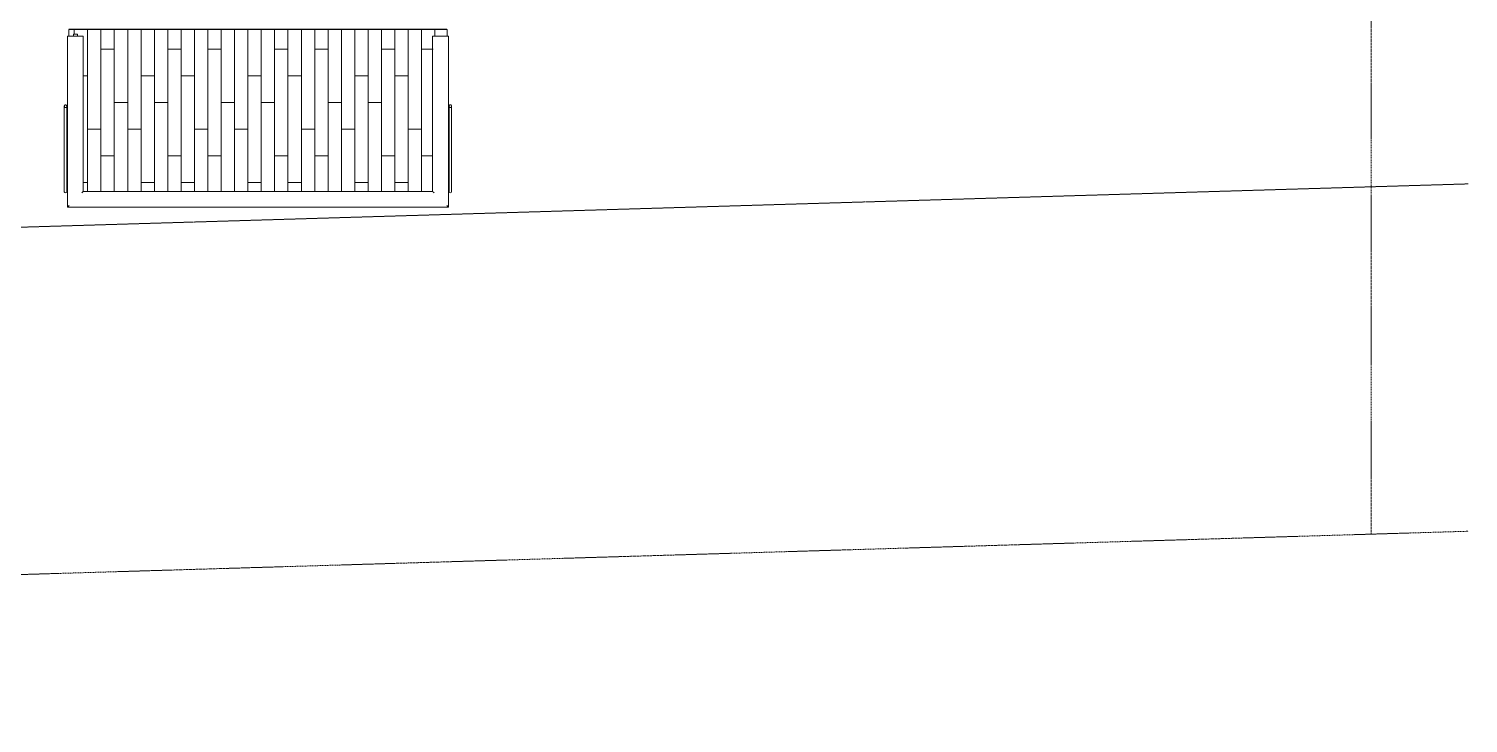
# Model space of a CAD drawing. Header units: inches. Extents: x -1558 to 1975, y 9767 to 12269.
# Drawn here: x 1543.8 to 1974.8, y 9772 to 9980 of the extents above; entities that cross this region are included whole.
import ezdxf

# ---------------------------------------------------------------- set-up
doc = ezdxf.new("R2010")
doc.units = ezdxf.units.IN
doc.header["$MEASUREMENT"] = 0
doc.linetypes.add('Dash 1_16_', pattern=[0.125, 0.0625, -0.0625])
doc.linetypes.add('Double Dash 3_8_', pattern=[1, 0.375, -0.125, 0.125, -0.125, 0.125, -0.125])
for name, color, linetype, lineweight in [('0-1', 7, 'Continuous', 5), ('0-2', 7, 'Continuous', 9), ('0-3', 10, 'Double Dash 3_8_', 15), ('A-AREA-1', 250, 'Continuous', 25), ('A-FLOR-1', 7, 'Continuous', 9), ('A-FLOR-HRAL-1', 7, 'Continuous', 9), ('A-FLOR-PATT-1', 252, 'Continuous', 9), ('A-WALL-1', 7, 'Continuous', 9), ('C-PROP-LINE-1', 10, 'Double Dash 3_8_', 15), ('C-PROP-LINE-2', 10, 'Dash 1_16_', 15)]:
    doc.layers.add(name, color=color, linetype=linetype, lineweight=lineweight)

# ---------------------------------------------------------------- blocks, each defined once
blk = doc.blocks.new('Railing - Baluster_01-2700443-KEY PLAN - 2ND FLOOR')
at = {"layer": 'A-FLOR-HRAL-1'}
for p, q in [((-0.59, 1.18), (0.59, 1.18)), ((-0.59, 0.59), (-0.59, 1.18)), ((0.59, 1.18), (0.59, 0.59))]:
    blk.add_line(p, q, dxfattribs=at)
blk = doc.blocks.new('Railing - Railing-3299942-KEY PLAN - 2ND FLOOR')
at = {"layer": 'A-FLOR-HRAL-1'}
for p, q in [((-2330.14, 9977.83), (-2330.14, 9926.58)), ((-2330.14, 9977.83), (-2329.66, 9977.83)), ((-2329.66, 9977.83), (-2325.88, 9977.83)), ((-2325.88, 9977.83), (-2325.41, 9977.83)), ((-2325.41, 9931.3), (-2325.41, 9977.83)), ((-2220.81, 9977.83), (-2220.81, 9931.3)), ((-2220.81, 9977.83), (-2220.34, 9977.83)), ((-2220.34, 9977.83), (-2216.56, 9977.83)), ((-2216.56, 9977.83), (-2216.09, 9977.83)), ((-2216.09, 9926.58), (-2216.09, 9977.83)), ((-2220.81, 9931.3), (-2325.41, 9931.3)), ((-2330.14, 9926.58), (-2216.09, 9926.58))]:
    blk.add_line(p, q, dxfattribs=at)
for points, knots in [([(-2325.88, 9930.83), (-2325.84, 9930.87), (-2325.78, 9930.93), (-2325.7, 9931.01), (-2325.66, 9931.06), (-2325.62, 9931.09), (-2325.59, 9931.13), (-2325.56, 9931.16), (-2325.53, 9931.18), (-2325.5, 9931.21), (-2325.47, 9931.24), (-2325.45, 9931.27), (-2325.42, 9931.29), (-2325.41, 9931.3), (-2325.41, 9931.3)], [0, 0, 0, 0, 0.166667, 0.25, 0.333333, 0.375, 0.416667, 0.5, 0.541667, 0.583333, 0.666667, 0.75, 0.833333, 1, 1, 1, 1]), ([(-2220.34, 9930.83), (-2220.38, 9930.87), (-2220.44, 9930.93), (-2220.52, 9931.01), (-2220.57, 9931.06), (-2220.6, 9931.09), (-2220.63, 9931.13), (-2220.67, 9931.16), (-2220.69, 9931.18), (-2220.72, 9931.21), (-2220.75, 9931.24), (-2220.78, 9931.27), (-2220.8, 9931.29), (-2220.81, 9931.3), (-2220.81, 9931.3)], [0, 0, 0, 0, 0.166667, 0.25, 0.333333, 0.375, 0.416667, 0.5, 0.541667, 0.583333, 0.666667, 0.75, 0.833333, 1, 1, 1, 1]), ([(-2330.14, 9926.58), (-2330.14, 9926.58), (-2330.13, 9926.59), (-2330.1, 9926.61), (-2330.07, 9926.64), (-2330.05, 9926.67), (-2330.02, 9926.69), (-2329.99, 9926.72), (-2329.95, 9926.76), (-2329.91, 9926.8), (-2329.87, 9926.84), (-2329.84, 9926.88), (-2329.77, 9926.95), (-2329.7, 9927.01), (-2329.66, 9927.05)], [0, 0, 0, 0, 0.166667, 0.25, 0.333333, 0.416667, 0.458333, 0.5, 0.583333, 0.666667, 0.708333, 0.75, 0.833333, 1, 1, 1, 1]), ([(-2216.09, 9926.58), (-2216.09, 9926.58), (-2216.09, 9926.59), (-2216.12, 9926.61), (-2216.15, 9926.64), (-2216.18, 9926.67), (-2216.2, 9926.69), (-2216.23, 9926.72), (-2216.27, 9926.76), (-2216.31, 9926.8), (-2216.35, 9926.84), (-2216.39, 9926.88), (-2216.46, 9926.95), (-2216.52, 9927.01), (-2216.56, 9927.05)], [0, 0, 0, 0, 0.166667, 0.25, 0.333333, 0.416667, 0.458333, 0.5, 0.583333, 0.666667, 0.708333, 0.75, 0.833333, 1, 1, 1, 1])]:
    blk.add_open_spline(points, degree=3, knots=knots, dxfattribs=at)
blk.add_blockref('Railing - Baluster_01-2700443-KEY PLAN - 2ND FLOOR', (-2327.77, 9977.24))
blk = doc.blocks.new('Walls 84 - Walls 1-3299912-KEY PLAN - 2ND FLOOR')
at = {"layer": 'A-WALL-1'}
for p, q in [((-2331.1, 9956.79), (-2331.1, 9931.2)), ((-2330.35, 9931.2), (-2330.35, 9956.79))]:
    blk.add_line(p, q, dxfattribs=at)
at = {"layer": 'A-WALL-1', "flags": 128}
for points in [[(-2330.35, 9956.79), (-2330.36, 9956.89), (-2330.39, 9956.98), (-2330.44, 9957.07), (-2330.51, 9957.13), (-2330.59, 9957.18), (-2330.68, 9957.2), (-2330.77, 9957.2), (-2330.86, 9957.18), (-2330.94, 9957.13), (-2331, 9957.07), (-2331.06, 9956.98), (-2331.09, 9956.89), (-2331.1, 9956.79)], [(-2331.1, 9956.79), (-2331.09, 9956.7), (-2331.06, 9956.6), (-2331, 9956.52), (-2330.94, 9956.46), (-2330.86, 9956.41), (-2330.77, 9956.39), (-2330.68, 9956.39), (-2330.59, 9956.41), (-2330.51, 9956.46), (-2330.44, 9956.52), (-2330.39, 9956.6), (-2330.36, 9956.7), (-2330.35, 9956.79)]]:
    blk.add_lwpolyline(points, dxfattribs=at)
at = {"layer": 'A-WALL-1'}
blk.add_ellipse((-2330.72, 9931.2), major_axis=(0.375, 0), ratio=0.912866, start_param=3.141593, end_param=6.283185, dxfattribs=at)
blk = doc.blocks.new('Walls 85 - Walls 1-3299951-KEY PLAN - 2ND FLOOR')
at = {"layer": 'A-WALL-1'}
for p, q in [((-2215.9, 9956.79), (-2215.9, 9931.2)), ((-2215.15, 9931.2), (-2215.15, 9956.79))]:
    blk.add_line(p, q, dxfattribs=at)
at = {"layer": 'A-WALL-1', "flags": 128}
for points in [[(-2215.15, 9956.79), (-2215.16, 9956.89), (-2215.19, 9956.98), (-2215.24, 9957.07), (-2215.31, 9957.13), (-2215.39, 9957.18), (-2215.48, 9957.2), (-2215.57, 9957.2), (-2215.66, 9957.18), (-2215.74, 9957.13), (-2215.8, 9957.07), (-2215.86, 9956.98), (-2215.89, 9956.89), (-2215.9, 9956.79)], [(-2215.9, 9956.79), (-2215.89, 9956.7), (-2215.86, 9956.6), (-2215.8, 9956.52), (-2215.74, 9956.46), (-2215.66, 9956.41), (-2215.57, 9956.39), (-2215.48, 9956.39), (-2215.39, 9956.41), (-2215.31, 9956.46), (-2215.24, 9956.52), (-2215.19, 9956.6), (-2215.16, 9956.7), (-2215.15, 9956.79)]]:
    blk.add_lwpolyline(points, dxfattribs=at)
at = {"layer": 'A-WALL-1'}
blk.add_ellipse((-2215.52, 9931.2), major_axis=(0.375, 0), ratio=0.912866, start_param=3.141593, end_param=6.283185, dxfattribs=at)
blk = doc.blocks.new('Family - ___-1878357-KEY PLAN - 2ND FLOOR')
at = {"layer": 'C-PROP-LINE-1'}
for p, q in [((-2096.45, 9823.93), (-1939.77, 9828.62)), ((-1939.77, 9828.62), (-1910.75, 9829.49)), ((-3831.82, 9771.98), (-2096.45, 9823.93))]:
    blk.add_line(p, q, dxfattribs=at)
blk = doc.blocks.new('Family - ___-2657144-KEY PLAN - 2ND FLOOR')
at = {"layer": 'C-PROP-LINE-1'}
blk.add_line((-1939.77, 12268.69), (-1939.77, 9828.62), dxfattribs=at)
blk = doc.blocks.new('Family - ___-2855424-KEY PLAN - 2ND FLOOR')
at = {"layer": 'C-PROP-LINE-2'}
blk.add_line((-3987.11, 9871.38), (-1910.75, 9933.54), dxfattribs=at)
blk = doc.blocks.new('CTR - 1st Phase - Shell_rvt-1-KEY PLAN - 2ND FLOOR')
at = {"layer": 'A-FLOR-PATT-1'}
h = blk.add_hatch(dxfattribs=at)
h.set_pattern_fill('FP_22', color=256, style=0, pattern_type=2)
h.set_pattern_definition([(90, (-1554.576, 11021.939), (-4, 2e-16), []), (180, (-1554.576, 11021.939), (-8, -8), [4, -28]), (180, (-1558.576, 11037.939), (-8, -8), [4, -28])])
h.paths.add_polyline_path([(-2316.03, 9931.3), (-2220.81, 9931.3), (-2220.67, 9977.83), (-2216.45, 9977.83), (-2216.56, 9979.83), (-2329.77, 9979.83), (-2329.66, 9977.83), (-2328.36, 9977.83), (-2328.25, 9978.42), (-2327.18, 9978.42), (-2327.18, 9977.83), (-2325.41, 9977.83), (-2325.41, 9931.3), (-2324.47, 9931.3)], flags=0)
at = {"layer": 'A-AREA-1'}
blk.add_line((-2216.56, 9979.83), (-2329.77, 9979.83), dxfattribs=at)
at = {"layer": 'A-FLOR-1'}
for p, q in [((-2216.45, 9979.83), (-2329.77, 9979.83)), ((-2329.77, 9979.83), (-2329.77, 9977.83)), ((-2216.45, 9977.83), (-2216.45, 9979.83))]:
    blk.add_line(p, q, dxfattribs=at)
at = {"layer": '0-2'}
for name in ['Railing - Railing-3299942-KEY PLAN - 2ND FLOOR', 'Walls 84 - Walls 1-3299912-KEY PLAN - 2ND FLOOR', 'Walls 85 - Walls 1-3299951-KEY PLAN - 2ND FLOOR']:
    blk.add_blockref(name, (0, 0), dxfattribs=at)
at = {"layer": '0-3'}
for name in ['Family - ___-1878357-KEY PLAN - 2ND FLOOR', 'Family - ___-2657144-KEY PLAN - 2ND FLOOR', 'Family - ___-2855424-KEY PLAN - 2ND FLOOR']:
    blk.add_blockref(name, (0, 0), dxfattribs=at)

msp = doc.modelspace()

# ---------------------------------------------------------------- block references
at = {"layer": '0-1'}
msp.add_blockref('CTR - 1st Phase - Shell_rvt-1-KEY PLAN - 2ND FLOOR', (3885.56, 0), dxfattribs=at)

doc.saveas('drawing.dxf')
